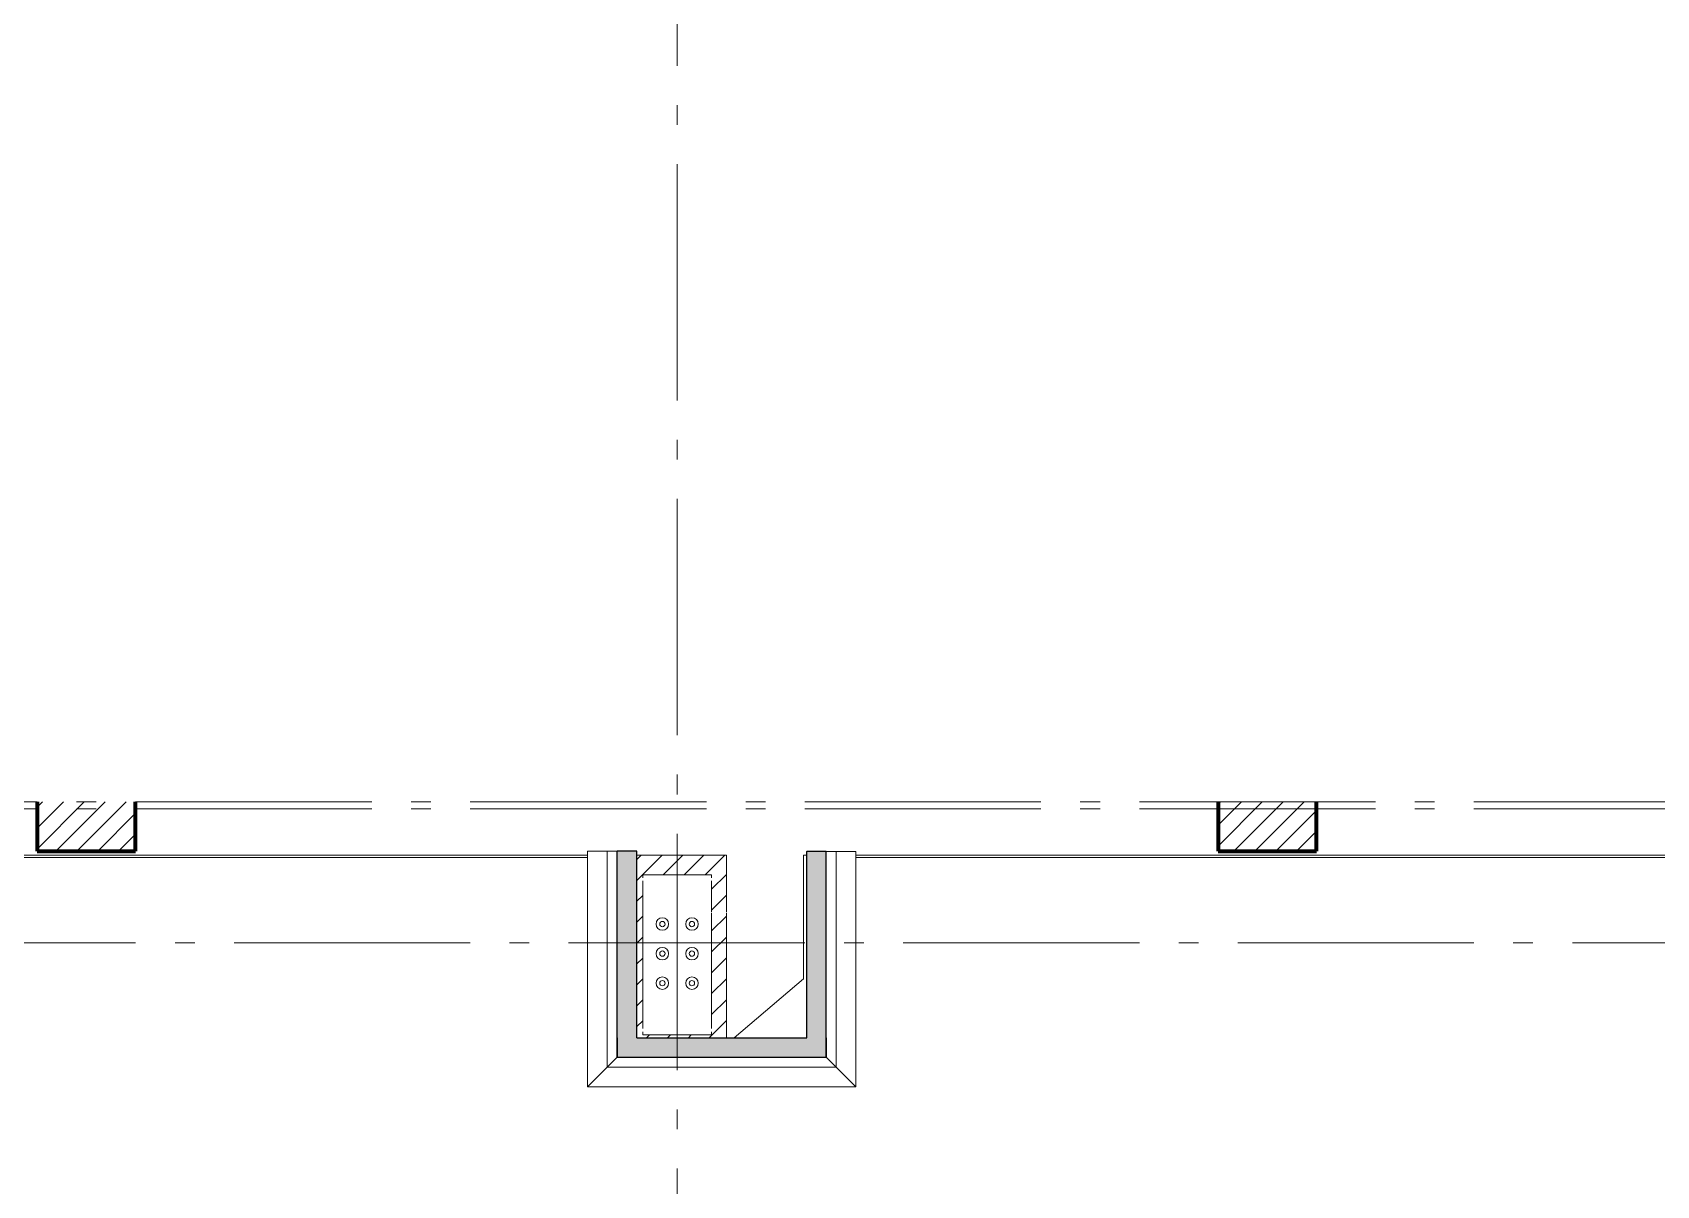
# Model space of a CAD drawing. Header units: millimetres. Extents: x -187347 to 135007, y -6415 to 292048.
# Drawn here: x -48216 to -39964, y 102822 to 108678 of the extents above; entities that cross this region are included whole.
import ezdxf

# ---------------------------------------------------------------- set-up
doc = ezdxf.new("R2010")
doc.units = ezdxf.units.MM
doc.header["$LTSCALE"] = 100
doc.linetypes.add('Z_LINE-CNTR', pattern=[17, 12, -2, 1, -2])
for name, color, linetype, lineweight in [('A-FLOR', 7, 'Continuous', 5), ('A-WALL', 7, 'Continuous', 5), ('A-WALL-FNSH', 7, 'Continuous', 5), ('A-WALL-PATT', 7, 'Continuous', 5), ('S-COLS', 7, 'Continuous', 5), ('S-FSTN', 7, 'Continuous', 5), ('S-GRID', 7, 'Continuous', 5)]:
    doc.layers.add(name, color=color, linetype=linetype, lineweight=lineweight)

# ---------------------------------------------------------------- blocks, each defined once
blk = doc.blocks.new('ODE_ST_M3_Concrete_Rectangular_Column_LOD3 - C500c500-21353249-BLOCK WORK - GROUND FLOOR PLAN - FOR SITE')
at = {"layer": 'S-COLS', "true_color": 0xc0c0c0}
h = blk.add_hatch(dxfattribs=at)
h.set_pattern_fill('FP_1732', color=9, style=0, pattern_type=2)
h.set_pattern_definition([(45, (-170998.484, -715), (-53.03301, 53.03301), [])])
h.paths.add_polyline_path([(-222.2, -250), (250, -250), (250, 0), (-250, 0), (-250, -250)])
at = {"layer": 'S-COLS', "lineweight": 100}
for p, q in [((-250, 0), (-250, -250)), ((250, -250), (250, 0)), ((-250, -250), (250, -250))]:
    blk.add_line(p, q, dxfattribs=at)
blk = doc.blocks.new('ODE_ST_M3_Concrete_Rectangular_Column_LOD3 - C500c500-V244-BLOCK WORK - GROUND FLOOR PLAN - FOR SITE')
at = {"layer": 'S-COLS', "true_color": 0xc0c0c0}
h = blk.add_hatch(dxfattribs=at)
h.set_pattern_fill('FP_1733', color=9, style=0, pattern_type=2)
h.set_pattern_definition([(45, (-164998.484, -715), (-53.03301, 53.03301), [])])
h.paths.add_polyline_path([(-147.4, -250), (250, -250), (250, 0), (-250, 0), (-250, -250)])
at = {"layer": 'S-COLS', "lineweight": 100}
for p, q in [((-250, 0), (-250, -250)), ((250, -250), (250, 0)), ((-250, -250), (250, -250))]:
    blk.add_line(p, q, dxfattribs=at)
blk = doc.blocks.new('ODE_ST_M3_Base_Plate_Connection___Double_Row_14562_FREE_BOLT_LOD3 - BR630D-V271-BLOCK WORK - GROUND FLOOR PLAN - FOR SITE')
at = {"layer": 'S-FSTN'}
for p, q in [((-181.3, 406), (-181.3, 391)), ((168.7, 406), (-181.3, 406)), ((-181.3, 375), (-181.3, -375)), ((168.7, 391), (168.7, 406)), ((168.7, 219), (168.7, 375)), ((168.7, -375), (168.7, 213)), ((-181.3, -391), (-181.3, -406)), ((-181.3, -406), (168.7, -406)), ((168.7, -406), (168.7, -391))]:
    blk.add_line(p, q, dxfattribs=at)
blk = doc.blocks.new('Hex Head - 16mmØ BOLT-30449151-BLOCK WORK - GROUND FLOOR PLAN - FOR SITE')
at = {"layer": 'S-FSTN'}
for radius, start, end in [(31.7, 0, 180), (13.5, 0, 180), (31.7, 180, 360), (13.5, 180, 360)]:
    blk.add_arc((9.5, 0), radius, start, end, dxfattribs=at)
blk = doc.blocks.new('Hex Head - 30mmØ BOLT-30457584-BLOCK WORK - GROUND FLOOR PLAN - FOR SITE')
at = {"layer": 'S-FSTN'}
for radius, start, end in [(31.7, 0, 180), (13.5, 0, 180), (31.7, 180, 360), (13.5, 180, 360)]:
    blk.add_arc((9.5, 0), radius, start, end, dxfattribs=at)

msp = doc.modelspace()

# ---------------------------------------------------------------- hatches: boundary and pattern name
at = {"layer": 'A-WALL-PATT', "true_color": 0xb8ffa6}
h = msp.add_hatch(color=71, dxfattribs=at)
h.paths.add_polyline_path([(-45244.1, 103473.8), (-45244.1, 103572.2), (-45244.9, 103572.2), (-45244.9, 103473.8)])
h.paths.add_polyline_path([(-45244.1, 103573), (-45244.1, 104520), (-45244.9, 104520), (-45244.9, 103573)])
at = {"layer": 'A-WALL-PATT'}
h = msp.add_hatch(dxfattribs=at)
h.set_pattern_fill('FP_326', color=256, angle=67.38013, style=0, pattern_type=2)
h.set_pattern_definition([(157.38, (-45164.69, 104050.563), (-50.7995, 0.0003), [13.208, -647.192]), (157.38, (-45164.69, 104101.363), (-50.79954, 0.0003), [13.208, -647.192]), (157.38, (-45164.69, 104152.164), (-50.79954, 0.0003), [13.208, -647.192]), (157.38, (-45164.69, 104202.963), (-50.79954, 0.0003), [13.208, -647.192]), (157.38, (-45164.69, 104253.763), (-50.79954, 0.0003), [13.208, -647.192]), (202.249, (-45164.69, 104093.235), (-50.8004, 0.00024), [12.075, -1195.427]), (202.249, (-45164.69, 104144.035), (-50.8004, 0.00024), [12.075, -1195.427]), (202.249, (-45164.69, 104194.835), (-50.80037, 0.00024), [12.075, -1195.427]), (202.249, (-45164.69, 104245.635), (-50.80037, 0.00024), [12.075, -1195.427]), (202.249, (-45164.69, 104296.435), (-50.80037, 0.00024), [12.075, -1195.427]), (202.249, (-45164.69, 104347.235), (-50.80037, 0.00024), [12.075, -1195.427]), (202.2491, (-45164.69, 104398.035), (-50.80037, 0.00024), [12.075, -1195.427]), (202.2491, (-45164.69, 104448.835), (-50.80037, 0.00024), [12.075, -1195.427]), (202.2491, (-45164.69, 104499.635), (-50.80037, 0.00024), [12.075, -1195.427]), (337.751, (-45175.866, 104080.535), (-50.8004, -0.0005), [12.075, -1195.427]), (337.751, (-45175.866, 104131.335), (-50.8004, -0.0005), [12.075, -1195.427]), (337.751, (-45175.866, 104182.136), (-50.80037, -0.0005), [12.075, -1195.427]), (337.751, (-45175.866, 104232.935), (-50.80037, -0.0005), [12.075, -1195.427]), (337.751, (-45175.866, 104283.735), (-50.80037, -0.0005), [12.075, -1195.427]), (337.751, (-45175.866, 104334.535), (-50.80037, -0.0005), [12.075, -1195.427]), (337.751, (-45175.866, 104385.335), (-50.80037, -0.00048), [12.075, -1195.427]), (337.7511, (-45175.866, 104436.135), (-50.80037, -0.00048), [12.075, -1195.427]), (337.7511, (-45175.867, 104486.935), (-50.80037, -0.00048), [12.075, -1195.427]), (22.62, (-45176.882, 104062.755), (-50.7995, -0.00055), [13.208, -647.192]), (22.62, (-45176.882, 104113.555), (-50.79954, -0.00055), [13.208, -647.192]), (22.62, (-45176.882, 104164.355), (-50.79954, -0.00055), [13.208, -647.192]), (22.62, (-45176.882, 104215.155), (-50.79954, -0.00055), [13.208, -647.192]), (22.62, (-45176.882, 104265.955), (-50.79954, -0.00055), [13.208, -647.192]), (171.8701, (-45156.054, 104048.023), (-50.79954, -7e-05), [3.592, -355.618]), (158.198, (-45159.61, 104048.53), (-50.8005, 0.0002), [5.471, -268.095]), (158.198, (-45159.61, 104099.33), (-50.8005, 0.0002), [5.471, -268.095]), (21.801, (-45164.69, 104067.835), (-50.8005, 0.0004), [5.471, -268.095]), (21.801, (-45164.69, 104118.635), (-50.8005, 0.0004), [5.471, -268.095]), (8.1301, (-45159.61, 104069.867), (-50.79954, -0.00017), [3.592, -355.618]), (8.1301, (-45156.054, 104048.023), (-50.79954, -0.00017), [3.592, -355.618]), (26.565, (-45152.498, 104048.531), (-50.7999, -0.0005), [3.408, -110.184]), (45, (-45149.45, 104050.056), (-50.8, -0.0001), [3.592, -68.25]), (56.31, (-45146.91, 104052.595), (-50.8, -0.0005), [1.832, -181.33]), (56.31, (-45146.91, 104103.395), (-50.8, -0.0005), [1.832, -181.33]), (56.31, (-45146.91, 104154.195), (-50.8, -0.0005), [1.832, -181.33]), (71.565, (-45145.894, 104054.12), (-50.8, 0.0002), [1.676, -158.967]), (71.565, (-45145.894, 104104.92), (-50.7998, 0.0002), [1.676, -158.967]), (71.565, (-45145.894, 104155.72), (-50.7998, 0.0002), [1.676, -158.967]), (71.565, (-45145.386, 104055.643), (-50.8, 0.0002), [1.676, -158.967]), (71.565, (-45145.386, 104106.443), (-50.7998, 0.0002), [1.676, -158.967]), (71.565, (-45145.387, 104157.243), (-50.7998, 0.0002), [1.676, -158.967]), (90, (-45144.88, 104057.167), (-50.8, -0.0001), [4.064, -46.736]), (108.435, (-45144.88, 104061.23), (-50.8, -0.0005), [1.676, -158.967]), (108.435, (-45144.878, 104112.03), (-50.7998, -0.0005), [1.676, -158.967]), (108.435, (-45144.88, 104162.83), (-50.7998, -0.0005), [1.676, -158.967]), (108.435, (-45145.386, 104062.755), (-50.8, -0.0005), [1.676, -158.967]), (108.435, (-45145.386, 104113.555), (-50.7998, -0.0005), [1.676, -158.967]), (108.435, (-45145.386, 104164.355), (-50.7998, -0.0005), [1.676, -158.967]), (123.69, (-45145.894, 104064.28), (-50.8, 0.0002), [1.832, -181.33]), (123.69, (-45145.895, 104115.08), (-50.8, 0.0002), [1.832, -181.33]), (123.69, (-45145.894, 104165.88), (-50.8, 0.0002), [1.832, -181.33]), (135, (-45146.91, 104065.803), (-50.8, -0.0001), [3.592, -68.25]), (153.435, (-45149.45, 104068.343), (-50.7999, 0.0003), [3.408, -110.184]), (171.8701, (-45152.498, 104069.867), (-50.79954, -7e-05), [3.592, -355.618]), (171.8701, (-45156.0536, 104073.423), (-50.79954, -7e-05), [3.592, -355.618]), (158.198, (-45159.61, 104073.93), (-50.8005, 0.0002), [5.471, -268.095]), (158.198, (-45159.61, 104124.732), (-50.8005, 0.0002), [5.471, -268.095]), (21.801, (-45164.69, 104093.235), (-50.8005, 0.0004), [5.471, -268.095]), (21.801, (-45164.69, 104144.035), (-50.8005, 0.0004), [5.471, -268.095]), (8.1301, (-45159.6096, 104095.267), (-50.79954, -0.00017), [3.592, -355.618]), (8.1301, (-45156.0536, 104073.423), (-50.79954, -0.00017), [3.592, -355.618]), (26.565, (-45152.498, 104073.931), (-50.7999, -0.0005), [3.408, -110.184]), (45, (-45149.45, 104075.455), (-50.8, -0.0001), [3.592, -68.25]), (56.31, (-45146.91, 104077.995), (-50.8, -0.0005), [1.832, -181.33]), (56.31, (-45146.91, 104128.796), (-50.8, -0.0005), [1.832, -181.33]), (56.31, (-45146.91, 104179.595), (-50.8, -0.0005), [1.832, -181.33]), (71.565, (-45145.894, 104079.52), (-50.8, 0.0002), [1.676, -158.967]), (71.565, (-45145.894, 104130.32), (-50.7998, 0.0002), [1.676, -158.967]), (71.565, (-45145.895, 104181.12), (-50.7998, 0.0002), [1.676, -158.967]), (71.565, (-45145.386, 104081.043), (-50.8, 0.0002), [1.676, -158.967]), (71.565, (-45145.386, 104131.843), (-50.7998, 0.0002), [1.676, -158.967]), (71.565, (-45145.386, 104182.644), (-50.7998, 0.0002), [1.676, -158.967]), (90, (-45144.88, 104082.567), (-50.8, -0.0001), [4.064, -46.736]), (108.435, (-45144.88, 104086.63), (-50.7998, -0.0005), [1.676, -158.967]), (108.435, (-45144.88, 104137.43), (-50.7998, -0.0005), [1.676, -158.967]), (108.435, (-45144.88, 104188.23), (-50.7998, -0.0005), [1.676, -158.967]), (108.435, (-45145.386, 104088.155), (-50.7998, -0.0005), [1.676, -158.967]), (108.435, (-45145.386, 104138.955), (-50.7998, -0.0005), [1.676, -158.967]), (108.435, (-45145.386, 104189.755), (-50.7998, -0.0005), [1.676, -158.967]), (123.69, (-45145.894, 104089.68), (-50.8, 0.0002), [1.832, -181.33]), (123.69, (-45145.894, 104140.48), (-50.8, 0.0002), [1.832, -181.33]), (123.69, (-45145.894, 104191.28), (-50.8, 0.0002), [1.832, -181.33]), (135, (-45146.91, 104091.203), (-50.8, -0.0001), [3.592, -68.25]), (153.435, (-45149.45, 104093.743), (-50.7999, 0.0003), [3.408, -110.184]), (171.8701, (-45152.4986, 104095.267), (-50.79954, -7e-05), [3.592, -355.618]), (171.8701, (-45184.5026, 104060.723), (-50.79954, -7e-05), [3.592, -355.618]), (153.435, (-45188.058, 104061.231), (-50.7999, 0.0003), [3.408, -110.184]), (135, (-45191.106, 104062.755), (-50.8, -0.0001), [3.592, -68.25]), (123.69, (-45193.646, 104065.295), (-50.8, 0.0002), [1.832, -181.33]), (123.69, (-45193.646, 104116.095), (-50.8, 0.0002), [1.832, -181.33]), (123.69, (-45193.647, 104166.895), (-50.8, 0.0002), [1.832, -181.33]), (108.435, (-45194.66, 104066.82), (-50.8, -0.0005), [1.676, -158.967]), (108.435, (-45194.66, 104117.62), (-50.7998, -0.0005), [1.676, -158.967]), (108.435, (-45194.663, 104168.42), (-50.7998, -0.0005), [1.676, -158.967]), (108.435, (-45195.17, 104068.343), (-50.8, -0.0005), [1.676, -158.967]), (108.435, (-45195.17, 104119.143), (-50.7998, -0.0005), [1.676, -158.967]), (108.435, (-45195.17, 104169.943), (-50.7998, -0.0005), [1.676, -158.967]), (90, (-45195.68, 104069.87), (-50.8, -0.0001), [4.064, -46.736]), (71.565, (-45195.68, 104073.93), (-50.8, 0.0002), [1.676, -158.967]), (71.565, (-45195.68, 104124.73), (-50.7998, 0.0002), [1.676, -158.967]), (71.565, (-45195.68, 104175.53), (-50.7998, 0.0002), [1.676, -158.967]), (71.565, (-45195.17, 104075.455), (-50.8, 0.0002), [1.676, -158.967]), (71.565, (-45195.17, 104126.255), (-50.7998, 0.0002), [1.676, -158.967]), (71.565, (-45195.17, 104177.055), (-50.7998, 0.0002), [1.676, -158.967]), (56.31, (-45194.66, 104076.98), (-50.8, -0.0005), [1.832, -181.33]), (56.31, (-45194.66, 104127.78), (-50.8, -0.0005), [1.832, -181.33]), (56.31, (-45194.66, 104178.58), (-50.8, -0.0005), [1.832, -181.33]), (45, (-45193.646, 104078.503), (-50.8, -0.0001), [3.592, -68.25]), (26.565, (-45191.106, 104081.043), (-50.7999, -0.0005), [3.408, -110.184]), (8.1301, (-45188.0586, 104082.567), (-50.79954, -0.00017), [3.592, -355.618]), (8.1301, (-45184.5026, 104060.723), (-50.79954, -0.00017), [3.592, -355.618]), (20.556, (-45180.946, 104061.23), (-50.8004, -0.0003), [4.34, -429.695]), (20.556, (-45180.946, 104112.03), (-50.8004, -0.0003), [4.34, -429.695]), (20.556, (-45180.946, 104162.831), (-50.8004, -0.0003), [4.34, -429.695]), (158.198, (-45175.866, 104080.535), (-50.8005, 0.0002), [5.471, -268.095]), (158.198, (-45175.866, 104131.335), (-50.8005, 0.0002), [5.471, -268.095]), (171.8701, (-45180.946, 104082.567), (-50.79954, -7e-05), [3.592, -355.618]), (90, (-45195.68, 104046.5), (-50.8, -0.0001), [2.032, -48.768]), (71.565, (-45195.68, 104048.53), (-50.8, 0.0002), [1.676, -158.967]), (71.565, (-45195.68, 104099.33), (-50.7998, 0.0002), [1.676, -158.967]), (71.565, (-45195.68, 104150.13), (-50.7998, 0.0002), [1.676, -158.967]), (71.565, (-45195.17, 104050.055), (-50.8, 0.0002), [1.676, -158.967]), (71.565, (-45195.17, 104100.855), (-50.7998, 0.0002), [1.676, -158.967]), (71.565, (-45195.17, 104151.656), (-50.7998, 0.0002), [1.676, -158.967]), (56.31, (-45194.66, 104051.58), (-50.8, -0.0005), [1.832, -181.33]), (56.31, (-45194.663, 104102.38), (-50.8, -0.0005), [1.832, -181.33]), (56.31, (-45194.66, 104153.18), (-50.8, -0.0005), [1.832, -181.33]), (45, (-45193.646, 104053.103), (-50.8, -0.0001), [3.592, -68.25]), (26.565, (-45191.106, 104055.643), (-50.7999, -0.0005), [3.408, -110.184]), (8.1301, (-45188.058, 104057.167), (-50.79954, -0.00017), [3.592, -355.618]), (159.444, (-45176.882, 104055.643), (-50.8004, 7e-05), [4.34, -429.695]), (159.444, (-45176.882, 104106.443), (-50.8004, 7e-05), [4.34, -429.695]), (159.444, (-45176.882, 104157.244), (-50.8004, 7e-05), [4.34, -429.695]), (171.8701, (-45180.9455, 104057.167), (-50.79954, -7e-05), [3.592, -355.618]), (171.8701, (-45184.502, 104086.1235), (-50.79954, -7e-05), [3.592, -355.618]), (153.435, (-45188.058, 104086.631), (-50.7999, 0.0003), [3.408, -110.184]), (135, (-45191.106, 104088.155), (-50.8, -0.0001), [3.592, -68.25]), (123.69, (-45193.646, 104090.695), (-50.8, 0.0002), [1.832, -181.33]), (123.69, (-45193.646, 104141.495), (-50.8, 0.0002), [1.832, -181.33]), (123.69, (-45193.646, 104192.296), (-50.8, 0.0002), [1.832, -181.33]), (108.435, (-45194.66, 104092.22), (-50.7998, -0.0005), [1.676, -158.967]), (108.435, (-45194.66, 104143.02), (-50.7998, -0.0005), [1.676, -158.967]), (108.435, (-45194.66, 104193.82), (-50.7998, -0.0005), [1.676, -158.967]), (108.435, (-45195.17, 104093.743), (-50.7998, -0.0005), [1.676, -158.967]), (108.435, (-45195.17, 104144.543), (-50.7998, -0.0005), [1.676, -158.967]), (108.435, (-45195.17, 104195.343), (-50.7998, -0.0005), [1.676, -158.967]), (90, (-45195.68, 104095.267), (-50.8, -0.0001), [2.032, -48.768]), (8.1301, (-45184.502, 104086.1235), (-50.79954, -0.00017), [3.592, -355.618]), (21.801, (-45180.946, 104086.631), (-50.8005, 0.0004), [5.471, -268.095]), (21.801, (-45180.946, 104137.431), (-50.8005, 0.0004), [5.471, -268.095])])
h.paths.add_polyline_path([(-45145.7, 103572.2), (-45145.7, 104520), (-45244.1, 104520), (-45244.1, 103572.2)])
at = {"layer": 'A-WALL-PATT', "true_color": 0xb8ffa6}
for points in [[(-45144.9, 103573), (-45144.9, 104520), (-45145.7, 104520), (-45145.7, 103573)], [(-44281.6, 103573), (-44281.6, 104519), (-44282.4, 104519), (-44282.4, 103573)], [(-44755.9, 103572.2), (-44281.6, 103572.2), (-44282.4, 103573), (-45144.9, 103573), (-45145.7, 103572.2), (-45126.2, 103572.2)], [(-44183.2, 103473), (-44183.2, 103473.8), (-45244.1, 103473.8), (-45244.1, 103473), (-44385.5, 103473)]]:
    msp.add_hatch(color=71, dxfattribs=at).paths.add_polyline_path(points)
at = {"layer": 'A-WALL-PATT'}
h = msp.add_hatch(dxfattribs=at)
h.set_pattern_fill('FP_324', color=256, angle=67.38013, style=0, pattern_type=2)
h.set_pattern_definition([(337.38, (-44262.567, 104041.935), (50.7995, -0.0003), [13.208, -647.192]), (337.38, (-44262.566, 103991.135), (50.79954, -0.0003), [13.208, -647.192]), (337.38, (-44262.566, 103940.335), (50.79954, -0.0003), [13.208, -647.192]), (337.38, (-44262.566, 103889.535), (50.79954, -0.0003), [13.208, -647.192]), (337.38, (-44262.566, 103838.735), (50.79954, -0.0003), [13.208, -647.192]), (22.249, (-44262.566, 103999.263), (50.8004, -0.00024), [12.075, -1195.427]), (22.249, (-44262.566, 103948.463), (50.8004, -0.00024), [12.075, -1195.427]), (22.249, (-44262.566, 103897.663), (50.80037, -0.00024), [12.075, -1195.427]), (22.249, (-44262.566, 103846.863), (50.80037, -0.00024), [12.075, -1195.427]), (22.249, (-44262.566, 103796.063), (50.80037, -0.00024), [12.075, -1195.427]), (22.249, (-44262.566, 103745.263), (50.80037, -0.00024), [12.075, -1195.427]), (22.2491, (-44262.566, 103694.463), (50.80037, -0.00024), [12.075, -1195.427]), (22.2491, (-44262.566, 103643.663), (50.80037, -0.00024), [12.075, -1195.427]), (22.2491, (-44262.567, 103592.863), (50.80037, -0.00024), [12.075, -1195.427]), (157.751, (-44251.39, 104011.963), (50.8004, 0.0005), [12.075, -1195.427]), (157.751, (-44251.39, 103961.163), (50.8004, 0.0005), [12.075, -1195.427]), (157.751, (-44251.39, 103910.363), (50.80037, 0.0005), [12.075, -1195.427]), (157.751, (-44251.39, 103859.563), (50.80037, 0.0005), [12.075, -1195.427]), (157.751, (-44251.39, 103808.763), (50.80037, 0.0005), [12.075, -1195.427]), (157.751, (-44251.39, 103757.963), (50.80037, 0.0005), [12.075, -1195.427]), (157.751, (-44251.39, 103707.163), (50.80037, 0.00048), [12.075, -1195.427]), (157.7511, (-44251.39, 103656.363), (50.80037, 0.00048), [12.075, -1195.427]), (157.7511, (-44251.39, 103605.563), (50.80037, 0.00048), [12.075, -1195.427]), (202.62, (-44250.374, 104029.743), (50.7995, 0.00055), [13.208, -647.192]), (202.62, (-44250.374, 103978.943), (50.79954, 0.00055), [13.208, -647.192]), (202.62, (-44250.374, 103928.143), (50.79954, 0.00055), [13.208, -647.192]), (202.62, (-44250.374, 103877.343), (50.79954, 0.00055), [13.208, -647.192]), (202.62, (-44250.374, 103826.543), (50.79954, 0.00055), [13.208, -647.192]), (351.8701, (-44271.202, 104044.4754), (50.79954, 7e-05), [3.592, -355.618]), (338.198, (-44267.646, 104043.967), (50.8005, -0.0002), [5.471, -268.095]), (338.198, (-44267.646, 103993.167), (50.8005, -0.0002), [5.471, -268.095]), (201.801, (-44262.566, 104024.663), (50.8005, -0.0004), [5.471, -268.095]), (201.801, (-44262.566, 103973.863), (50.8005, -0.0004), [5.471, -268.095]), (188.1301, (-44267.646, 104022.6314), (50.79954, 0.00017), [3.592, -355.618]), (188.1301, (-44271.202, 104044.4754), (50.79954, 0.00017), [3.592, -355.618]), (206.565, (-44274.758, 104043.967), (50.7999, 0.0005), [3.408, -110.184]), (225, (-44277.806, 104042.443), (50.8, 0.0001), [3.592, -68.25]), (236.31, (-44280.346, 104039.903), (50.8, 0.0005), [1.832, -181.33]), (236.31, (-44280.346, 103989.103), (50.8, 0.0005), [1.832, -181.33]), (236.31, (-44280.346, 103938.303), (50.8, 0.0005), [1.832, -181.33]), (251.565, (-44281.36, 104038.38), (50.8, -0.0002), [1.676, -158.967]), (251.565, (-44281.363, 103987.58), (50.7998, -0.0002), [1.676, -158.967]), (251.565, (-44281.36, 103936.78), (50.7998, -0.0002), [1.676, -158.967]), (251.565, (-44281.87, 104036.855), (50.8, -0.0002), [1.676, -158.967]), (251.565, (-44281.87, 103986.055), (50.7998, -0.0002), [1.676, -158.967]), (251.565, (-44281.87, 103935.255), (50.7998, -0.0002), [1.676, -158.967]), (270, (-44282.38, 104035.33), (50.8, 0.0001), [4.064, -46.736]), (288.435, (-44282.378, 104031.267), (50.8, 0.0005), [1.676, -158.967]), (288.435, (-44282.38, 103980.467), (50.7998, 0.0005), [1.676, -158.967]), (288.435, (-44282.38, 103929.667), (50.7998, 0.0005), [1.676, -158.967]), (288.435, (-44281.87, 104029.743), (50.8, 0.0005), [1.676, -158.967]), (288.435, (-44281.87, 103978.943), (50.7998, 0.0005), [1.676, -158.967]), (288.435, (-44281.87, 103928.143), (50.7998, 0.0005), [1.676, -158.967]), (303.69, (-44281.36, 104028.22), (50.8, -0.0002), [1.832, -181.33]), (303.69, (-44281.362, 103977.42), (50.8, -0.0002), [1.832, -181.33]), (303.69, (-44281.36, 103926.62), (50.8, -0.0002), [1.832, -181.33]), (315, (-44280.346, 104026.695), (50.8, 0.0001), [3.592, -68.25]), (333.435, (-44277.806, 104024.155), (50.7999, -0.0003), [3.408, -110.184]), (351.8701, (-44274.758, 104022.631), (50.79954, 7e-05), [3.592, -355.618]), (351.8701, (-44271.202, 104019.075), (50.79954, 7e-05), [3.592, -355.618]), (338.198, (-44267.646, 104018.567), (50.8005, -0.0002), [5.471, -268.095]), (338.198, (-44267.646, 103967.767), (50.8005, -0.0002), [5.471, -268.095]), (201.801, (-44262.566, 103999.263), (50.8005, -0.0004), [5.471, -268.095]), (201.801, (-44262.566, 103948.463), (50.8005, -0.0004), [5.471, -268.095]), (188.1301, (-44267.646, 103997.231), (50.79954, 0.00017), [3.592, -355.618]), (188.1301, (-44271.202, 104019.075), (50.79954, 0.00017), [3.592, -355.618]), (206.565, (-44274.758, 104018.567), (50.7999, 0.0005), [3.408, -110.184]), (225, (-44277.806, 104017.043), (50.8, 0.0001), [3.592, -68.25]), (236.31, (-44280.346, 104014.503), (50.8, 0.0005), [1.832, -181.33]), (236.31, (-44280.346, 103963.703), (50.8, 0.0005), [1.832, -181.33]), (236.31, (-44280.346, 103912.903), (50.8, 0.0005), [1.832, -181.33]), (251.565, (-44281.36, 104012.98), (50.8, -0.0002), [1.676, -158.967]), (251.565, (-44281.36, 103962.18), (50.7998, -0.0002), [1.676, -158.967]), (251.565, (-44281.36, 103911.38), (50.7998, -0.0002), [1.676, -158.967]), (251.565, (-44281.87, 104011.455), (50.8, -0.0002), [1.676, -158.967]), (251.565, (-44281.87, 103960.655), (50.7998, -0.0002), [1.676, -158.967]), (251.565, (-44281.87, 103909.855), (50.7998, -0.0002), [1.676, -158.967]), (270, (-44282.38, 104009.93), (50.8, 0.0001), [4.064, -46.736]), (288.435, (-44282.38, 104005.867), (50.7998, 0.0005), [1.676, -158.967]), (288.435, (-44282.38, 103955.067), (50.7998, 0.0005), [1.676, -158.967]), (288.435, (-44282.38, 103904.267), (50.7998, 0.0005), [1.676, -158.967]), (288.435, (-44281.87, 104004.343), (50.7998, 0.0005), [1.676, -158.967]), (288.435, (-44281.87, 103953.543), (50.7998, 0.0005), [1.676, -158.967]), (288.435, (-44281.87, 103902.743), (50.7998, 0.0005), [1.676, -158.967]), (303.69, (-44281.36, 104002.82), (50.8, -0.0002), [1.832, -181.33]), (303.69, (-44281.362, 103952.02), (50.8, -0.0002), [1.832, -181.33]), (303.69, (-44281.36, 103901.22), (50.8, -0.0002), [1.832, -181.33]), (315, (-44280.346, 104001.295), (50.8, 0.0001), [3.592, -68.25]), (333.435, (-44277.807, 103998.755), (50.7999, -0.0003), [3.408, -110.184]), (351.8701, (-44274.758, 103997.231), (50.79954, 7e-05), [3.592, -355.618]), (351.8701, (-44242.754, 104031.775), (50.79954, 7e-05), [3.592, -355.618]), (333.435, (-44239.198, 104031.267), (50.7999, -0.0003), [3.408, -110.184]), (315, (-44236.15, 104029.743), (50.8, 0.0001), [3.592, -68.25]), (303.69, (-44233.61, 104027.203), (50.8, -0.0002), [1.832, -181.33]), (303.69, (-44233.61, 103976.403), (50.8, -0.0002), [1.832, -181.33]), (303.69, (-44233.61, 103925.603), (50.8, -0.0002), [1.832, -181.33]), (288.435, (-44232.594, 104025.68), (50.8, 0.0005), [1.676, -158.967]), (288.435, (-44232.594, 103974.88), (50.7998, 0.0005), [1.676, -158.967]), (288.435, (-44232.594, 103924.08), (50.7998, 0.0005), [1.676, -158.967]), (288.435, (-44232.086, 104024.155), (50.8, 0.0005), [1.676, -158.967]), (288.435, (-44232.086, 103973.355), (50.7998, 0.0005), [1.676, -158.967]), (288.435, (-44232.086, 103922.555), (50.7998, 0.0005), [1.676, -158.967]), (270, (-44231.58, 104022.63), (50.8, 0.0001), [4.064, -46.736]), (251.565, (-44231.58, 104018.567), (50.8, -0.0002), [1.676, -158.967]), (251.565, (-44231.58, 103967.767), (50.7998, -0.0002), [1.676, -158.967]), (251.565, (-44231.58, 103916.967), (50.7998, -0.0002), [1.676, -158.967]), (251.565, (-44232.086, 104017.043), (50.8, -0.0002), [1.676, -158.967]), (251.565, (-44232.086, 103966.243), (50.7998, -0.0002), [1.676, -158.967]), (251.565, (-44232.086, 103915.443), (50.7998, -0.0002), [1.676, -158.967]), (236.31, (-44232.594, 104015.52), (50.8, 0.0005), [1.832, -181.33]), (236.31, (-44232.594, 103964.72), (50.8, 0.0005), [1.832, -181.33]), (236.31, (-44232.594, 103913.92), (50.8, 0.0005), [1.832, -181.33]), (225, (-44233.61, 104013.995), (50.8, 0.0001), [3.592, -68.25]), (206.565, (-44236.15, 104011.455), (50.7999, 0.0005), [3.408, -110.184]), (188.1301, (-44239.198, 104009.931), (50.79954, 0.00017), [3.592, -355.618]), (188.1301, (-44242.754, 104031.775), (50.79954, 0.00017), [3.592, -355.618]), (200.556, (-44246.31, 104031.267), (50.8004, 0.0003), [4.34, -429.695]), (200.556, (-44246.31, 103980.467), (50.8004, 0.0003), [4.34, -429.695]), (200.556, (-44246.31, 103929.667), (50.8004, 0.0003), [4.34, -429.695]), (338.198, (-44251.39, 104011.963), (50.8005, -0.0002), [5.471, -268.095]), (338.198, (-44251.39, 103961.163), (50.8005, -0.0002), [5.471, -268.095]), (351.8701, (-44246.31, 104009.9315), (50.79954, 7e-05), [3.592, -355.618]), (270, (-44231.58, 104046), (50.8, 0.0001), [2.032, -48.768]), (251.565, (-44231.58, 104043.967), (50.8, -0.0002), [1.676, -158.967]), (251.565, (-44231.58, 103993.167), (50.7998, -0.0002), [1.676, -158.967]), (251.565, (-44231.58, 103942.367), (50.7998, -0.0002), [1.676, -158.967]), (251.565, (-44232.087, 104042.443), (50.8, -0.0002), [1.676, -158.967]), (251.565, (-44232.086, 103991.643), (50.7998, -0.0002), [1.676, -158.967]), (251.565, (-44232.086, 103940.843), (50.7998, -0.0002), [1.676, -158.967]), (236.31, (-44232.594, 104040.92), (50.8, 0.0005), [1.832, -181.33]), (236.31, (-44232.594, 103990.12), (50.8, 0.0005), [1.832, -181.33]), (236.31, (-44232.594, 103939.32), (50.8, 0.0005), [1.832, -181.33]), (225, (-44233.61, 104039.395), (50.8, 0.0001), [3.592, -68.25]), (206.565, (-44236.15, 104036.855), (50.7999, 0.0005), [3.408, -110.184]), (188.1301, (-44239.198, 104035.331), (50.79954, 0.00017), [3.592, -355.618]), (339.444, (-44250.375, 104036.855), (50.8004, -7e-05), [4.34, -429.695]), (339.444, (-44250.374, 103986.055), (50.8004, -7e-05), [4.34, -429.695]), (339.444, (-44250.374, 103935.255), (50.8004, -7e-05), [4.34, -429.695]), (351.8701, (-44246.31, 104035.331), (50.79954, 7e-05), [3.592, -355.618]), (351.8701, (-44242.754, 104006.375), (50.79954, 7e-05), [3.592, -355.618]), (333.435, (-44239.198, 104005.867), (50.7999, -0.0003), [3.408, -110.184]), (315, (-44236.15, 104004.343), (50.8, 0.0001), [3.592, -68.25]), (303.69, (-44233.61, 104001.803), (50.8, -0.0002), [1.832, -181.33]), (303.69, (-44233.61, 103951.003), (50.8, -0.0002), [1.832, -181.33]), (303.69, (-44233.61, 103900.203), (50.8, -0.0002), [1.832, -181.33]), (288.435, (-44232.595, 104000.28), (50.7998, 0.0005), [1.676, -158.967]), (288.435, (-44232.594, 103949.48), (50.7998, 0.0005), [1.676, -158.967]), (288.435, (-44232.594, 103898.68), (50.7998, 0.0005), [1.676, -158.967]), (288.435, (-44232.086, 103998.755), (50.7998, 0.0005), [1.676, -158.967]), (288.435, (-44232.086, 103947.955), (50.7998, 0.0005), [1.676, -158.967]), (288.435, (-44232.087, 103897.155), (50.7998, 0.0005), [1.676, -158.967]), (270, (-44231.58, 103997.23), (50.8, 0.0001), [2.032, -48.768]), (188.1301, (-44242.754, 104006.375), (50.79954, 0.00017), [3.592, -355.618]), (201.801, (-44246.31, 104005.867), (50.8005, -0.0004), [5.471, -268.095]), (201.801, (-44246.31, 103955.067), (50.8005, -0.0004), [5.471, -268.095])])
h.paths.add_polyline_path([(-44281.6, 103572.2), (-44183.2, 103572.2), (-44183.2, 104519), (-44281.6, 104519), (-44281.6, 103573)])
at = {"layer": 'A-WALL-PATT', "true_color": 0xb8ffa6}
h = msp.add_hatch(color=71, dxfattribs=at)
h.paths.add_polyline_path([(-44183.2, 103473.8), (-44182.4, 103473.8), (-44182.4, 103572.2), (-44183.2, 103572.2)])
h.paths.add_polyline_path([(-44182.4, 103573), (-44182.4, 104519), (-44183.2, 104519), (-44183.2, 103573)])
at = {"layer": 'A-WALL-PATT'}
h = msp.add_hatch(dxfattribs=at)
h.set_pattern_fill('FP_325', color=256, angle=-292.61987, style=0, pattern_type=2)
h.set_pattern_definition([(247.38, (-44717.692, 103553.187), (-0.0003, -50.79954), [13.208, -647.192]), (247.38, (-44768.492, 103553.187), (-0.0003, -50.79954), [13.208, -647.192]), (247.38, (-44819.292, 103553.187), (-0.0003, -50.79954), [13.208, -647.192]), (247.38, (-44870.092, 103553.187), (-0.0003, -50.79954), [13.208, -647.192]), (247.38, (-44920.892, 103553.187), (-0.0003, -50.79954), [13.208, -647.192]), (292.249, (-44760.364, 103553.187), (-0.00024, -50.8004), [12.075, -1195.427]), (292.249, (-44811.164, 103553.187), (-0.00024, -50.80037), [12.075, -1195.427]), (292.249, (-44861.964, 103553.187), (-0.00024, -50.80037), [12.075, -1195.427]), (292.249, (-44912.764, 103553.187), (-0.00024, -50.80037), [12.075, -1195.427]), (292.249, (-44963.564, 103553.187), (-0.00024, -50.80037), [12.075, -1195.427]), (292.2491, (-45014.364, 103553.187), (-0.00024, -50.80037), [12.075, -1195.427]), (292.2491, (-45065.164, 103553.187), (-0.00024, -50.80037), [12.075, -1195.427]), (292.2491, (-45115.965, 103553.187), (-0.00024, -50.80037), [12.075, -1195.427]), (292.2491, (-45166.764, 103553.187), (-0.00024, -50.80037), [12.075, -1195.427]), (67.751, (-44747.664, 103542.011), (0.0005, -50.8004), [12.075, -1195.427]), (67.751, (-44798.464, 103542.011), (0.0005, -50.80037), [12.075, -1195.427]), (67.751, (-44849.264, 103542.01), (0.0005, -50.80037), [12.075, -1195.427]), (67.751, (-44900.064, 103542.011), (0.0005, -50.80037), [12.075, -1195.427]), (67.751, (-44950.864, 103542.01), (0.0005, -50.80037), [12.075, -1195.427]), (67.7511, (-45001.664, 103542.011), (0.00048, -50.80037), [12.075, -1195.427]), (67.7511, (-45052.464, 103542.01), (0.00048, -50.80037), [12.075, -1195.427]), (67.7511, (-45103.264, 103542.011), (0.00048, -50.80037), [12.075, -1195.427]), (67.7511, (-45154.064, 103542.01), (0.00048, -50.80037), [12.075, -1195.427]), (112.62, (-44729.884, 103540.995), (0.00055, -50.79954), [13.208, -647.192]), (112.62, (-44780.684, 103540.995), (0.00055, -50.79954), [13.208, -647.192]), (112.62, (-44831.484, 103540.995), (0.00055, -50.79954), [13.208, -647.192]), (112.62, (-44882.284, 103540.995), (0.00055, -50.79954), [13.208, -647.192]), (112.62, (-44933.084, 103540.995), (0.00055, -50.79954), [13.208, -647.192]), (261.8701, (-44715.152, 103561.8235), (7e-05, -50.79954), [3.592, -355.618]), (248.198, (-44715.66, 103558.267), (-0.0002, -50.8005), [5.471, -268.095]), (248.198, (-44766.46, 103558.267), (-0.0002, -50.8005), [5.471, -268.095]), (111.801, (-44734.964, 103553.187), (-0.0004, -50.8005), [5.471, -268.095]), (111.801, (-44785.765, 103553.187), (-0.00043, -50.8005), [5.471, -268.095]), (98.1301, (-44736.996, 103558.2675), (0.00017, -50.79954), [3.592, -355.618]), (98.1301, (-44715.152, 103561.8235), (0.00017, -50.79954), [3.592, -355.618]), (116.565, (-44715.66, 103565.38), (0.0005, -50.7999), [3.408, -110.184]), (135, (-44717.184, 103568.427), (0.0001, -50.8), [3.592, -68.25]), (146.31, (-44719.724, 103570.967), (0.0005, -50.8), [1.832, -181.33]), (146.31, (-44770.524, 103570.967), (0.0005, -50.8), [1.832, -181.33]), (146.31, (-44821.324, 103570.967), (0.0005, -50.8), [1.832, -181.33]), (161.565, (-44721.25, 103571.983), (-0.0002, -50.7998), [1.676, -158.967]), (161.565, (-44772.05, 103571.983), (-0.0002, -50.7998), [1.676, -158.967]), (161.565, (-44822.85, 103571.983), (-0.0002, -50.7998), [1.676, -158.967]), (161.565, (-44722.77, 103572.49), (-0.0002, -50.7998), [1.676, -158.967]), (161.565, (-44773.57, 103572.49), (-0.0002, -50.7998), [1.676, -158.967]), (161.565, (-44824.37, 103572.49), (-0.0002, -50.7998), [1.676, -158.967]), (180, (-44724.296, 103573), (0.0001, -50.8), [4.064, -46.736]), (198.435, (-44728.36, 103573), (0.0005, -50.7998), [1.676, -158.967]), (198.435, (-44779.16, 103573), (0.0005, -50.7998), [1.676, -158.967]), (198.435, (-44829.96, 103573), (0.0005, -50.7998), [1.676, -158.967]), (198.435, (-44729.884, 103572.49), (0.0005, -50.7998), [1.676, -158.967]), (198.435, (-44780.684, 103572.49), (0.0005, -50.7998), [1.676, -158.967]), (198.435, (-44831.484, 103572.49), (0.0005, -50.7998), [1.676, -158.967]), (213.69, (-44731.41, 103571.983), (-0.0002, -50.8), [1.832, -181.33]), (213.69, (-44782.208, 103571.983), (-0.0002, -50.8), [1.832, -181.33]), (213.69, (-44833.01, 103571.983), (-0.0002, -50.8), [1.832, -181.33]), (225, (-44732.932, 103570.967), (0.0001, -50.8), [3.592, -68.25]), (243.435, (-44735.472, 103568.427), (-0.0003, -50.7999), [3.408, -110.184]), (261.8701, (-44736.996, 103565.3794), (7e-05, -50.79954), [3.592, -355.618]), (261.8701, (-44740.552, 103561.823), (7e-05, -50.79954), [3.592, -355.618]), (248.198, (-44741.06, 103558.267), (-0.0002, -50.8005), [5.471, -268.095]), (248.198, (-44791.86, 103558.267), (-0.0002, -50.8005), [5.471, -268.095]), (111.801, (-44760.364, 103553.187), (-0.0004, -50.8005), [5.471, -268.095]), (111.801, (-44811.164, 103553.187), (-0.00043, -50.8005), [5.471, -268.095]), (98.1301, (-44762.396, 103558.267), (0.00017, -50.79954), [3.592, -355.618]), (98.1301, (-44740.552, 103561.823), (0.00017, -50.79954), [3.592, -355.618]), (116.565, (-44741.06, 103565.379), (0.0005, -50.7999), [3.408, -110.184]), (135, (-44742.584, 103568.427), (0.0001, -50.8), [3.592, -68.25]), (146.31, (-44745.124, 103570.967), (0.0005, -50.8), [1.832, -181.33]), (146.31, (-44795.924, 103570.967), (0.0005, -50.8), [1.832, -181.33]), (146.31, (-44846.724, 103570.967), (0.0005, -50.8), [1.832, -181.33]), (161.565, (-44746.65, 103571.983), (-0.0002, -50.7998), [1.676, -158.967]), (161.565, (-44797.45, 103571.983), (-0.0002, -50.7998), [1.676, -158.967]), (161.565, (-44848.25, 103571.983), (-0.0002, -50.7998), [1.676, -158.967]), (161.565, (-44748.17, 103572.49), (-0.0002, -50.7998), [1.676, -158.967]), (161.565, (-44798.97, 103572.49), (-0.0002, -50.7998), [1.676, -158.967]), (161.565, (-44849.77, 103572.49), (-0.0002, -50.7998), [1.676, -158.967]), (180, (-44749.696, 103573), (0.0001, -50.8), [4.064, -46.736]), (198.435, (-44753.76, 103573), (0.0005, -50.7998), [1.676, -158.967]), (198.435, (-44804.56, 103573), (0.0005, -50.7998), [1.676, -158.967]), (198.435, (-44855.36, 103573), (0.0005, -50.7998), [1.676, -158.967]), (198.435, (-44755.284, 103572.49), (0.0005, -50.7998), [1.676, -158.967]), (198.435, (-44806.084, 103572.49), (0.0005, -50.7998), [1.676, -158.967]), (198.435, (-44856.884, 103572.49), (0.0005, -50.7998), [1.676, -158.967]), (213.69, (-44756.808, 103571.983), (-0.0002, -50.8), [1.832, -181.33]), (213.69, (-44807.608, 103571.983), (-0.0002, -50.8), [1.832, -181.33]), (213.69, (-44858.41, 103571.983), (-0.0002, -50.8), [1.832, -181.33]), (225, (-44758.33, 103570.967), (0.0001, -50.8), [3.592, -68.25]), (243.435, (-44760.872, 103568.427), (-0.0003, -50.7999), [3.408, -110.184]), (261.8701, (-44762.396, 103565.379), (7e-05, -50.79954), [3.592, -355.618]), (261.8701, (-44727.852, 103533.375), (7e-05, -50.79954), [3.592, -355.618]), (243.435, (-44728.36, 103529.819), (-0.0003, -50.7999), [3.408, -110.184]), (225, (-44729.884, 103526.77), (0.0001, -50.8), [3.592, -68.25]), (213.69, (-44732.424, 103524.23), (-0.0002, -50.8), [1.832, -181.33]), (213.69, (-44783.224, 103524.23), (-0.0002, -50.8), [1.832, -181.33]), (213.69, (-44834.024, 103524.23), (-0.0002, -50.8), [1.832, -181.33]), (198.435, (-44733.95, 103523.215), (0.0005, -50.7998), [1.676, -158.967]), (198.435, (-44784.75, 103523.215), (0.0005, -50.7998), [1.676, -158.967]), (198.435, (-44835.55, 103523.215), (0.0005, -50.7998), [1.676, -158.967]), (198.435, (-44735.47, 103522.707), (0.0005, -50.7998), [1.676, -158.967]), (198.435, (-44786.27, 103522.707), (0.0005, -50.7998), [1.676, -158.967]), (198.435, (-44837.07, 103522.707), (0.0005, -50.7998), [1.676, -158.967]), (180, (-44736.996, 103522.2), (0.0001, -50.8), [4.064, -46.736]), (161.565, (-44741.06, 103522.2), (-0.0002, -50.7998), [1.676, -158.967]), (161.565, (-44791.86, 103522.2), (-0.0002, -50.7998), [1.676, -158.967]), (161.565, (-44842.66, 103522.2), (-0.0002, -50.7998), [1.676, -158.967]), (161.565, (-44742.584, 103522.707), (-0.0002, -50.7998), [1.676, -158.967]), (161.565, (-44793.384, 103522.707), (-0.0002, -50.7998), [1.676, -158.967]), (161.565, (-44844.184, 103522.707), (-0.0002, -50.7998), [1.676, -158.967]), (146.31, (-44744.108, 103523.215), (0.0005, -50.8), [1.832, -181.33]), (146.31, (-44794.908, 103523.215), (0.0005, -50.8), [1.832, -181.33]), (146.31, (-44845.71, 103523.215), (0.0005, -50.8), [1.832, -181.33]), (135, (-44745.632, 103524.23), (0.0001, -50.8), [3.592, -68.25]), (116.565, (-44748.172, 103526.77), (0.0005, -50.7999), [3.408, -110.184]), (98.1301, (-44749.696, 103529.819), (0.00017, -50.79954), [3.592, -355.618]), (98.1301, (-44727.852, 103533.375), (0.00017, -50.79954), [3.592, -355.618]), (110.556, (-44728.36, 103536.93), (0.0003, -50.8004), [4.34, -429.695]), (110.556, (-44779.16, 103536.931), (0.0003, -50.8004), [4.34, -429.695]), (110.556, (-44829.96, 103536.93), (0.0003, -50.8004), [4.34, -429.695]), (248.198, (-44747.664, 103542.011), (-0.0002, -50.8005), [5.471, -268.095]), (248.198, (-44798.464, 103542.011), (-0.0002, -50.8005), [5.471, -268.095]), (261.8701, (-44749.696, 103536.931), (7e-05, -50.79954), [3.592, -355.618]), (180, (-44713.63, 103522.2), (0.0001, -50.8), [2.032, -48.768]), (161.565, (-44715.66, 103522.2), (-0.0002, -50.7998), [1.676, -158.967]), (161.565, (-44766.46, 103522.2), (-0.0002, -50.7998), [1.676, -158.967]), (161.565, (-44817.26, 103522.2), (-0.0002, -50.7998), [1.676, -158.967]), (161.565, (-44717.184, 103522.707), (-0.0002, -50.7998), [1.676, -158.967]), (161.565, (-44767.984, 103522.707), (-0.0002, -50.7998), [1.676, -158.967]), (161.565, (-44818.784, 103522.707), (-0.0002, -50.7998), [1.676, -158.967]), (146.31, (-44718.71, 103523.215), (0.0005, -50.8), [1.832, -181.33]), (146.31, (-44769.508, 103523.215), (0.0005, -50.8), [1.832, -181.33]), (146.31, (-44820.31, 103523.215), (0.0005, -50.8), [1.832, -181.33]), (135, (-44720.233, 103524.23), (0.0001, -50.8), [3.592, -68.25]), (116.565, (-44722.772, 103526.77), (0.0005, -50.7999), [3.408, -110.184]), (98.1301, (-44724.296, 103529.8194), (0.00017, -50.79954), [3.592, -355.618]), (249.444, (-44722.772, 103540.995), (-7e-05, -50.8004), [4.34, -429.695]), (249.444, (-44773.572, 103540.995), (-7e-05, -50.8004), [4.34, -429.695]), (249.444, (-44824.372, 103540.995), (-7e-05, -50.8004), [4.34, -429.695]), (261.8701, (-44724.2966, 103536.931), (7e-05, -50.79954), [3.592, -355.618]), (261.8701, (-44753.2516, 103533.375), (7e-05, -50.79954), [3.592, -355.618]), (243.435, (-44753.76, 103529.82), (-0.0003, -50.7999), [3.408, -110.184]), (225, (-44755.284, 103526.77), (0.0001, -50.8), [3.592, -68.25]), (213.69, (-44757.824, 103524.23), (-0.0002, -50.8), [1.832, -181.33]), (213.69, (-44808.624, 103524.23), (-0.0002, -50.8), [1.832, -181.33]), (213.69, (-44859.424, 103524.23), (-0.0002, -50.8), [1.832, -181.33]), (198.435, (-44759.35, 103523.215), (0.0005, -50.7998), [1.676, -158.967]), (198.435, (-44810.15, 103523.215), (0.0005, -50.7998), [1.676, -158.967]), (198.435, (-44860.948, 103523.215), (0.0005, -50.7998), [1.676, -158.967]), (198.435, (-44760.87, 103522.707), (0.0005, -50.7998), [1.676, -158.967]), (198.435, (-44811.673, 103522.707), (0.0005, -50.7998), [1.676, -158.967]), (198.435, (-44862.47, 103522.707), (0.0005, -50.7998), [1.676, -158.967]), (180, (-44762.396, 103522.2), (0.0001, -50.8), [2.032, -48.768]), (98.1301, (-44753.2516, 103533.375), (0.00017, -50.79954), [3.592, -355.618]), (111.801, (-44753.76, 103536.93), (-0.0004, -50.8005), [5.471, -268.095]), (111.801, (-44804.56, 103536.931), (-0.00043, -50.8005), [5.471, -268.095])])
h.paths.add_polyline_path([(-44183.2, 103473.8), (-44183.2, 103572.2), (-45244.1, 103572.2), (-45244.1, 103473.8), (-44385.5, 103473.8)])
at = {"layer": 'S-COLS'}
h = msp.add_hatch(dxfattribs=at)
h.set_pattern_fill('FP_1528', color=256, style=0, pattern_type=2)
h.set_pattern_definition([(45, (-212939.88, 104055), (-53.03301, 53.03301), [])])
h.paths.add_polyline_path([(-45126.2, 103573), (-44764.9, 103573), (-44764.9, 103588), (-45114.9, 103588), (-45114.9, 104400), (-44764.9, 104400), (-44764.9, 104213), (-44689.9, 104213), (-44689.9, 104500), (-45144.9, 104500), (-45144.9, 103573)])
h.paths.add_polyline_path([(-44689.9, 103573), (-44689.9, 104207), (-44764.9, 104207), (-44764.9, 103573), (-44700.9, 103573)])

# ---------------------------------------------------------------- linework, layer by layer
at = {"layer": 'A-FLOR'}
for p, q in [((-45394.9, 104500), (-50484.9, 104500)), ((-45394.9, 104487.7), (-50484.9, 104487.7)), ((-44282.4, 104500), (-44298.4, 104500)), ((-44298.4, 104500), (-44298.4, 103872.7)), ((-39846.9, 104500), (-44032.4, 104500)), ((-39846.9, 104487.7), (-44032.4, 104487.7)), ((-44298.4, 103872.7), (-44650.5, 103573))]:
    msp.add_line(p, q, dxfattribs=at)
at = {"layer": 'A-WALL'}
for p, q in [((-45394.9, 103573), (-45394.9, 104520)), ((-45394.9, 104520), (-45294.9, 104520)), ((-45394.9, 103323), (-45394.9, 104520)), ((-45294.9, 104520), (-45244.9, 104520)), ((-45294.9, 103423), (-45294.9, 104520)), ((-44182.4, 104519), (-44132.4, 104519)), ((-44132.4, 104519), (-44032.4, 104519)), ((-44132.4, 103423), (-44132.4, 104519)), ((-44032.4, 104519), (-44032.4, 103573)), ((-44032.4, 103323), (-44032.4, 104519)), ((-45394.9, 103573), (-45394.9, 103323)), ((-44032.4, 103323), (-44032.4, 103573)), ((-45394.9, 103323), (-45294.9, 103423)), ((-45294.9, 103423), (-45394.9, 103323)), ((-45294.9, 103423), (-45244.1, 103473.8)), ((-45244.1, 103473.8), (-45294.9, 103423)), ((-45294.9, 103423), (-44132.4, 103423)), ((-45244.9, 103473.8), (-45244.9, 103473)), ((-45244.9, 103473), (-45244.1, 103473)), ((-44183.2, 103473.8), (-44132.4, 103423)), ((-44132.4, 103423), (-44183.2, 103473.8)), ((-44183.2, 103473), (-44182.4, 103473)), ((-44182.4, 103473), (-44182.4, 103473.8)), ((-44132.4, 103423), (-44032.4, 103323)), ((-44032.4, 103323), (-44132.4, 103423)), ((-44032.4, 103323), (-45394.9, 103323)), ((-45394.9, 103323), (-44032.4, 103323))]:
    msp.add_line(p, q, dxfattribs=at)
at = {"layer": 'A-WALL', "lineweight": 25}
for p, q in [((-45145.7, 104520), (-45244.1, 104520)), ((-45244.1, 103573), (-45244.1, 104520)), ((-45145.7, 103573), (-45145.7, 104520)), ((-44183.2, 104519), (-44281.6, 104519)), ((-44281.6, 103573), (-44281.6, 104519)), ((-44183.2, 103573), (-44183.2, 104519)), ((-45244.9, 103573), (-45244.9, 103572.2)), ((-45244.9, 103572.2), (-45244.9, 103473.8)), ((-45244.1, 103572.2), (-45244.9, 103572.2)), ((-45244.1, 103572.2), (-45244.1, 103573)), ((-45244.1, 103473.8), (-45244.1, 103572.2)), ((-45145.7, 103572.2), (-45145.7, 103573)), ((-45145.7, 103572.2), (-44281.6, 103572.2)), ((-44281.6, 103573), (-44281.6, 103572.2)), ((-44183.2, 103573), (-44183.2, 103572.2)), ((-44183.2, 103572.2), (-44183.2, 103473.8)), ((-44182.4, 103572.2), (-44183.2, 103572.2)), ((-44182.4, 103572.2), (-44182.4, 103573)), ((-44182.4, 103473.8), (-44182.4, 103572.2)), ((-45244.9, 103473.8), (-45244.1, 103473.8)), ((-45244.1, 103473.8), (-44183.2, 103473.8)), ((-45244.1, 103473), (-45244.1, 103473.8)), ((-44183.2, 103473.8), (-44183.2, 103473)), ((-44183.2, 103473.8), (-44182.4, 103473.8))]:
    msp.add_line(p, q, dxfattribs=at)
at = {"layer": 'A-WALL-FNSH'}
for p, q in [((-45244.9, 104520), (-45244.9, 103573)), ((-45244.1, 104520), (-45244.9, 104520)), ((-45144.9, 104520), (-45145.7, 104520)), ((-45144.9, 103573), (-45144.9, 104520)), ((-44282.4, 104519), (-44282.4, 103573)), ((-44281.6, 104519), (-44282.4, 104519)), ((-44182.4, 104519), (-44183.2, 104519)), ((-44182.4, 103573), (-44182.4, 104519)), ((-45244.9, 103573), (-45244.9, 103572.2)), ((-44282.4, 103573), (-45144.9, 103573)), ((-44182.4, 103572.2), (-44182.4, 103573)), ((-45244.9, 103473.8), (-45244.9, 103473)), ((-45244.9, 103473), (-44182.4, 103473)), ((-44182.4, 103473), (-44182.4, 103473.8))]:
    msp.add_line(p, q, dxfattribs=at)
at = {"layer": 'S-COLS'}
for p, q in [((-45144.9, 104500), (-44689.9, 104500)), ((-44689.9, 104500), (-44689.9, 104213)), ((-44689.9, 104207), (-44689.9, 103573))]:
    msp.add_line(p, q, dxfattribs=at)
at = {"layer": 'S-GRID', "color": 152, "linetype": 'Z_LINE-CNTR'}
for p, q in [((-44939.9, 111408.8), (-44939.9, -6038.2)), ((-90191.4, 104770), (-18064, 104770)), ((-90191.4, 104735), (-18064, 104735)), ((-89691.4, 104055), (-18064, 104055))]:
    msp.add_line(p, q, dxfattribs=at)

# ---------------------------------------------------------------- block references
at = {"layer": 'S-COLS', "lineweight": 5}
for name, p in [('ODE_ST_M3_Concrete_Rectangular_Column_LOD3 - C500c500-V244-BLOCK WORK - GROUND FLOOR PLAN - FOR SITE', (-47941.4, 104770)), ('ODE_ST_M3_Concrete_Rectangular_Column_LOD3 - C500c500-21353249-BLOCK WORK - GROUND FLOOR PLAN - FOR SITE', (-41941.4, 104770))]:
    msp.add_blockref(name, p, dxfattribs=at)
at = {"layer": 'S-FSTN', "lineweight": 5}
msp.add_blockref('ODE_ST_M3_Base_Plate_Connection___Double_Row_14562_FREE_BOLT_LOD3 - BR630D-V271-BLOCK WORK - GROUND FLOOR PLAN - FOR SITE', (-44933.5, 103994), dxfattribs=at)
at = {"layer": 'S-FSTN', "lineweight": 5, "extrusion": (0, 0, -1), "rotation": 180}
for name, p in [('Hex Head - 30mmØ BOLT-30457584-BLOCK WORK - GROUND FLOOR PLAN - FOR SITE', (45024.4, 104150)), ('Hex Head - 16mmØ BOLT-30449151-BLOCK WORK - GROUND FLOOR PLAN - FOR SITE', (44874.4, 104150)), ('Hex Head - 30mmØ BOLT-30457584-BLOCK WORK - GROUND FLOOR PLAN - FOR SITE', (45024.4, 104000)), ('Hex Head - 16mmØ BOLT-30449151-BLOCK WORK - GROUND FLOOR PLAN - FOR SITE', (44874.4, 104000)), ('Hex Head - 30mmØ BOLT-30457584-BLOCK WORK - GROUND FLOOR PLAN - FOR SITE', (45024.4, 103850)), ('Hex Head - 16mmØ BOLT-30449151-BLOCK WORK - GROUND FLOOR PLAN - FOR SITE', (44874.4, 103850))]:
    msp.add_blockref(name, p, dxfattribs=at)

doc.saveas('drawing.dxf')
